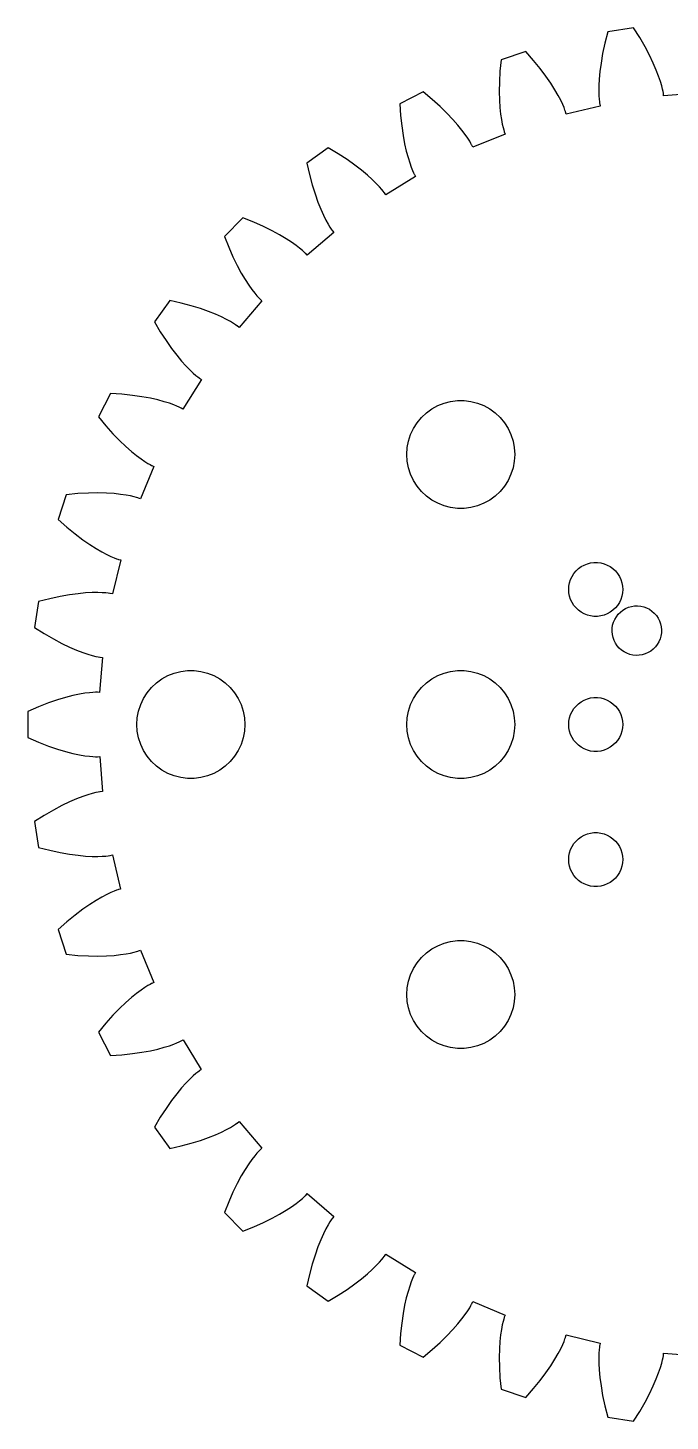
# Model space of a CAD drawing. Header units: metres. Extents: x -39.1 to 39.1, y -39.1 to 39.1.
# Drawn here: x -39.1 to -3.4, y -38.7 to 38.7 of the extents above; entities that cross this region are included whole.
import ezdxf

# ---------------------------------------------------------------- set-up
doc = ezdxf.new("R2010")
doc.units = ezdxf.units.M

msp = doc.modelspace()

# ---------------------------------------------------------------- linework, layer by layer
for p, q in [((-5.39183, 38.6926), (-6.82874, 38.465)), ((-5.0466, 38.1483), (-5.39183, 38.6926)), ((-6.82874, 38.465), (-6.98885, 37.8407)), ((-4.75145, 37.6391), (-5.0466, 38.1483)), ((-11.3783, 37.3728), (-12.7619, 36.9232)), ((-10.9522, 36.8892), (-11.3783, 37.3728)), ((-7.11221, 37.2652), (-7.20299, 36.7405)), ((-6.98885, 37.8407), (-7.11221, 37.2652)), ((-4.50298, 37.1682), (-4.75145, 37.6391)), ((-4.29761, 36.7382), (-4.50298, 37.1682)), ((-12.7619, 36.9232), (-12.8224, 36.2815)), ((-10.581, 36.4324), (-10.9522, 36.8892)), ((-10.2619, 36.0061), (-10.581, 36.4324)), ((-7.20299, 36.7405), (-7.26546, 36.2682)), ((-4.13165, 36.352), (-4.29761, 36.7382)), ((-12.8542, 35.6938), (-12.8618, 35.1614)), ((-12.8224, 36.2815), (-12.8542, 35.6938)), ((-9.99182, 35.6136), (-10.2619, 36.0061)), ((-9.7675, 35.2581), (-9.99182, 35.6136)), ((-7.30394, 35.8496), (-7.32281, 35.4857)), ((-7.26546, 36.2682), (-7.30394, 35.8496)), ((-4.00127, 36.0118), (-4.13165, 36.352)), ((-3.90248, 35.7198), (-4.00127, 36.0118)), ((-3.83121, 35.4778), (-3.90248, 35.7198)), ((-17.0846, 35.1327), (-18.3809, 34.4722)), ((-16.5881, 34.7217), (-17.0846, 35.1327)), ((-12.8618, 35.1614), (-12.8496, 34.6851)), ((-9.58549, 34.9425), (-9.7675, 35.2581)), ((-9.44223, 34.6695), (-9.58549, 34.9425)), ((-7.32281, 35.4857), (-7.32652, 35.1774)), ((-7.32652, 35.1774), (-7.31955, 34.9253)), ((-7.31955, 34.9253), (-7.30634, 34.7296)), ((-3.78329, 35.2876), (-3.83121, 35.4778)), ((-3.75444, 35.1505), (-3.78329, 35.2876)), ((-3.74036, 35.0676), (-3.75444, 35.1505)), ((-3.73665, 35.0398), (-3.74036, 35.0676)), ((-3.72354, 34.9168), (-3.73665, 35.0398)), ((-1.78416, 35.063), (-3.72354, 34.9168)), ((-18.3809, 34.4722), (-18.3402, 33.8289)), ((-16.15, 34.3286), (-16.5881, 34.7217)), ((-15.7682, 33.9575), (-16.15, 34.3286)), ((-12.8496, 34.6851), (-12.8221, 34.2656)), ((-12.8221, 34.2656), (-12.7838, 33.9033)), ((-9.33398, 34.4417), (-9.44223, 34.6695)), ((-9.2569, 34.2613), (-9.33398, 34.4417)), ((-9.20697, 34.1304), (-9.2569, 34.2613)), ((-9.18008, 34.0507), (-9.20697, 34.1304)), ((-9.17209, 34.0238), (-9.18008, 34.0507)), ((-7.24725, 34.3522), (-9.13991, 33.9045)), ((-7.30634, 34.7296), (-7.29138, 34.5903)), ((-7.29138, 34.5903), (-7.27916, 34.5071)), ((-7.27916, 34.5071), (-7.27411, 34.4795)), ((-7.27411, 34.4795), (-7.24725, 34.3522)), ((-18.3402, 33.8289), (-18.2797, 33.2435)), ((-15.44, 33.6121), (-15.7682, 33.9575)), ((-15.1628, 33.2961), (-15.44, 33.6121)), ((-14.9337, 33.0128), (-15.1628, 33.2961)), ((-12.7838, 33.9033), (-12.7393, 33.5982)), ((-12.7393, 33.5982), (-12.693, 33.3503)), ((-12.693, 33.3503), (-12.6493, 33.159)), ((-9.13991, 33.9045), (-9.17209, 34.0238)), ((-18.2797, 33.2435), (-18.2039, 32.7164)), ((-18.2039, 32.7164), (-18.1174, 32.2479)), ((-14.7495, 32.7656), (-14.9337, 33.0128)), ((-14.6069, 32.5575), (-14.7495, 32.7656)), ((-14.5026, 32.3914), (-14.6069, 32.5575)), ((-12.5319, 32.7955), (-14.3312, 32.0573)), ((-12.6493, 33.159), (-12.6127, 33.0238)), ((-12.6127, 33.0238), (-12.5876, 32.9435)), ((-12.5876, 32.9435), (-12.5783, 32.9171)), ((-12.5783, 32.9171), (-12.5319, 32.7955)), ((-22.3703, 32.0275), (-23.5472, 31.1724)), ((-21.8155, 31.6993), (-22.3703, 32.0275)), ((-18.1174, 32.2479), (-18.0246, 31.8379)), ((-18.0246, 31.8379), (-17.9301, 31.4861)), ((-14.4328, 32.2699), (-14.5026, 32.3914)), ((-14.3938, 32.1954), (-14.4328, 32.2699)), ((-14.3817, 32.1701), (-14.3938, 32.1954)), ((-14.3312, 32.0573), (-14.3817, 32.1701)), ((-23.5472, 31.1724), (-23.4064, 30.5434)), ((-21.3214, 31.3796), (-21.8155, 31.6993)), ((-20.8862, 31.0728), (-21.3214, 31.3796)), ((-20.508, 30.7829), (-20.8862, 31.0728)), ((-17.9301, 31.4861), (-17.8384, 31.1917)), ((-17.8384, 31.1917), (-17.7538, 30.9541)), ((-17.7538, 30.9541), (-17.6808, 30.772)), ((-23.4064, 30.5434), (-23.2551, 29.9747)), ((-20.1848, 30.5141), (-20.508, 30.7829)), ((-19.9142, 30.2702), (-20.1848, 30.5141)), ((-19.6936, 30.0549), (-19.9142, 30.2702)), ((-17.5079, 30.4313), (-19.1696, 29.4207)), ((-17.6808, 30.772), (-17.6235, 30.6441)), ((-17.6235, 30.6441), (-17.5862, 30.5688)), ((-17.5862, 30.5688), (-17.5728, 30.5441)), ((-17.5728, 30.5441), (-17.5079, 30.4313)), ((-23.2551, 29.9747), (-23.0978, 29.4659)), ((-23.0978, 29.4659), (-22.939, 29.0167)), ((-19.5202, 29.8716), (-19.6936, 30.0549)), ((-19.3912, 29.7239), (-19.5202, 29.8716)), ((-19.3032, 29.6148), (-19.3912, 29.7239)), ((-19.253, 29.5473), (-19.3032, 29.6148)), ((-19.2371, 29.5243), (-19.253, 29.5473)), ((-19.1696, 29.4207), (-19.2371, 29.5243)), ((-22.939, 29.0167), (-22.7832, 28.6263)), ((-27.105, 28.1337), (-28.1337, 27.105)), ((-26.5058, 27.8963), (-27.105, 28.1337)), ((-25.9677, 27.6578), (-26.5058, 27.8963)), ((-22.7832, 28.6263), (-22.6349, 28.2935)), ((-22.6349, 28.2935), (-22.4982, 28.0172)), ((-22.4982, 28.0172), (-22.3775, 27.7957)), ((-28.1337, 27.105), (-27.8963, 26.5058)), ((-25.4899, 27.4229), (-25.9677, 27.6578)), ((-25.071, 27.1958), (-25.4899, 27.4229)), ((-24.7098, 26.9809), (-25.071, 27.1958)), ((-22.0529, 27.3178), (-23.536, 26.0597)), ((-22.3775, 27.7957), (-22.2769, 27.6273)), ((-22.2769, 27.6273), (-22.2003, 27.5099)), ((-22.2003, 27.5099), (-22.1517, 27.4413)), ((-22.1517, 27.4413), (-22.1346, 27.4191)), ((-22.1346, 27.4191), (-22.0529, 27.3178)), ((-27.8963, 26.5058), (-27.6578, 25.9677)), ((-24.4043, 26.7823), (-24.7098, 26.9809)), ((-24.1527, 26.6041), (-24.4043, 26.7823)), ((-23.9529, 26.4502), (-24.1527, 26.6041)), ((-23.8023, 26.3245), (-23.9529, 26.4502)), ((-23.6983, 26.2305), (-23.8023, 26.3245)), ((-27.6578, 25.9677), (-27.4229, 25.4899)), ((-23.6382, 26.1717), (-23.6983, 26.2305)), ((-23.6189, 26.1514), (-23.6382, 26.1717)), ((-23.536, 26.0597), (-23.6189, 26.1514)), ((-27.4229, 25.4899), (-27.1958, 25.071)), ((-27.1958, 25.071), (-26.9809, 24.7098)), ((-26.9809, 24.7098), (-26.7823, 24.4043)), ((-26.7823, 24.4043), (-26.6041, 24.1527)), ((-26.6041, 24.1527), (-26.4502, 23.9529)), ((-31.1724, 23.5472), (-32.0275, 22.3703)), ((-30.5434, 23.4064), (-31.1724, 23.5472)), ((-29.9747, 23.2551), (-30.5434, 23.4064)), ((-29.4659, 23.0978), (-29.9747, 23.2551)), ((-26.0549, 23.5317), (-27.3229, 22.057)), ((-26.4502, 23.9529), (-26.3245, 23.8023)), ((-26.3245, 23.8023), (-26.2305, 23.6983)), ((-26.2305, 23.6983), (-26.1717, 23.6382)), ((-26.1717, 23.6382), (-26.1514, 23.6189)), ((-26.1514, 23.6189), (-26.0549, 23.5317)), ((-29.0167, 22.939), (-29.4659, 23.0978)), ((-28.6263, 22.7832), (-29.0167, 22.939)), ((-28.2935, 22.6349), (-28.6263, 22.7832)), ((-28.0172, 22.4982), (-28.2935, 22.6349)), ((-27.7957, 22.3775), (-28.0172, 22.4982)), ((-32.0275, 22.3703), (-31.6993, 21.8155)), ((-31.6993, 21.8155), (-31.3796, 21.3214)), ((-27.6273, 22.2769), (-27.7957, 22.3775)), ((-27.5099, 22.2003), (-27.6273, 22.2769)), ((-27.4413, 22.1517), (-27.5099, 22.2003)), ((-27.4191, 22.1346), (-27.4413, 22.1517)), ((-27.3229, 22.057), (-27.4191, 22.1346)), ((-31.3796, 21.3214), (-31.0728, 20.8862)), ((-31.0728, 20.8862), (-30.7829, 20.508)), ((-30.7829, 20.508), (-30.5141, 20.1848)), ((-30.5141, 20.1848), (-30.2702, 19.9142)), ((-30.2702, 19.9142), (-30.0549, 19.6936)), ((-30.0549, 19.6936), (-29.8716, 19.5202)), ((-29.8716, 19.5202), (-29.7239, 19.3912)), ((-29.7239, 19.3912), (-29.6148, 19.3032)), ((-29.4152, 19.1661), (-30.437, 17.5112)), ((-29.6148, 19.3032), (-29.5473, 19.253)), ((-29.5473, 19.253), (-29.5243, 19.2371)), ((-29.5243, 19.2371), (-29.4152, 19.1661)), ((-34.4722, 18.3809), (-35.1327, 17.0846)), ((-33.8289, 18.3402), (-34.4722, 18.3809)), ((-33.2435, 18.2797), (-33.8289, 18.3402)), ((-32.7164, 18.2039), (-33.2435, 18.2797)), ((-32.2479, 18.1174), (-32.7164, 18.2039)), ((-31.8379, 18.0246), (-32.2479, 18.1174)), ((-31.4861, 17.9301), (-31.8379, 18.0246)), ((-31.1917, 17.8384), (-31.4861, 17.9301)), ((-30.9541, 17.7538), (-31.1917, 17.8384)), ((-16.2773, 17.7145), (-15.927, 17.8532)), ((-15.927, 17.8532), (-15.5621, 17.9469)), ((-15.5621, 17.9469), (-15.1884, 17.9941)), ((-15.1884, 17.9941), (-14.8116, 17.9941)), ((-14.8116, 17.9941), (-14.4379, 17.9469)), ((-14.4379, 17.9469), (-14.0729, 17.8532)), ((-14.0729, 17.8532), (-13.7227, 17.7145)), ((-35.1327, 17.0846), (-34.7217, 16.5881)), ((-30.772, 17.6808), (-30.9541, 17.7538)), ((-30.6441, 17.6235), (-30.772, 17.6808)), ((-30.5688, 17.5862), (-30.6441, 17.6235)), ((-30.5441, 17.5728), (-30.5688, 17.5862)), ((-30.437, 17.5112), (-30.5441, 17.5728)), ((-17.427, 16.7634), (-17.1869, 17.0536)), ((-17.1869, 17.0536), (-16.9123, 17.3115)), ((-16.9123, 17.3115), (-16.6075, 17.533)), ((-16.6075, 17.533), (-16.2773, 17.7145)), ((-13.7227, 17.7145), (-13.3925, 17.533)), ((-13.3925, 17.533), (-13.0877, 17.3115)), ((-13.0877, 17.3115), (-12.8131, 17.0536)), ((-12.8131, 17.0536), (-12.5729, 16.7634)), ((-34.7217, 16.5881), (-34.3286, 16.15)), ((-17.7893, 16.1044), (-17.6289, 16.4453)), ((-17.6289, 16.4453), (-17.427, 16.7634)), ((-12.5729, 16.7634), (-12.3711, 16.4453)), ((-12.3711, 16.4453), (-12.2107, 16.1044)), ((-34.3286, 16.15), (-33.9575, 15.7682)), ((-33.9575, 15.7682), (-33.6121, 15.44)), ((-17.9763, 15.376), (-17.9057, 15.7461)), ((-17.9057, 15.7461), (-17.7893, 16.1044)), ((-12.2107, 16.1044), (-12.0942, 15.7461)), ((-12.0942, 15.7461), (-12.0237, 15.376)), ((-33.6121, 15.44), (-33.2961, 15.1628)), ((-33.2961, 15.1628), (-33.0128, 14.9337)), ((-33.0128, 14.9337), (-32.7656, 14.7495)), ((-32.7656, 14.7495), (-32.5575, 14.6069)), ((-18, 15), (-17.9763, 15.376)), ((-17.9763, 14.624), (-18, 15)), ((-12.0237, 15.376), (-12, 15)), ((-12, 15), (-12.0237, 14.624)), ((-32.0513, 14.3286), (-32.8016, 12.5342)), ((-32.5575, 14.6069), (-32.3914, 14.5026)), ((-32.3914, 14.5026), (-32.2699, 14.4328)), ((-32.2699, 14.4328), (-32.1954, 14.3938)), ((-32.1954, 14.3938), (-32.1701, 14.3817)), ((-32.1701, 14.3817), (-32.0513, 14.3286)), ((-17.9057, 14.2539), (-17.9763, 14.624)), ((-17.7893, 13.8956), (-17.9057, 14.2539)), ((-12.0942, 14.2539), (-12.2107, 13.8956)), ((-12.0237, 14.624), (-12.0942, 14.2539)), ((-17.6289, 13.5547), (-17.7893, 13.8956)), ((-17.427, 13.2366), (-17.6289, 13.5547)), ((-17.1869, 12.9464), (-17.427, 13.2366)), ((-12.5729, 13.2366), (-12.8131, 12.9464)), ((-12.3711, 13.5547), (-12.5729, 13.2366)), ((-12.2107, 13.8956), (-12.3711, 13.5547)), ((-36.9232, 12.7619), (-37.3728, 11.3783)), ((-36.2815, 12.8224), (-36.9232, 12.7619)), ((-35.6938, 12.8542), (-36.2815, 12.8224)), ((-35.1614, 12.8618), (-35.6938, 12.8542)), ((-34.6851, 12.8496), (-35.1614, 12.8618)), ((-34.2656, 12.8221), (-34.6851, 12.8496)), ((-33.9033, 12.7838), (-34.2656, 12.8221)), ((-33.5982, 12.7393), (-33.9033, 12.7838)), ((-33.3503, 12.693), (-33.5982, 12.7393)), ((-33.159, 12.6493), (-33.3503, 12.693)), ((-33.0238, 12.6127), (-33.159, 12.6493)), ((-32.9435, 12.5876), (-33.0238, 12.6127)), ((-32.9171, 12.5783), (-32.9435, 12.5876)), ((-32.8016, 12.5342), (-32.9171, 12.5783)), ((-16.9123, 12.6884), (-17.1869, 12.9464)), ((-16.6075, 12.467), (-16.9123, 12.6884)), ((-16.2773, 12.2855), (-16.6075, 12.467)), ((-13.3925, 12.467), (-13.7227, 12.2855)), ((-13.0877, 12.6884), (-13.3925, 12.467)), ((-12.8131, 12.9464), (-13.0877, 12.6884)), ((-15.927, 12.1468), (-16.2773, 12.2855)), ((-15.5621, 12.0531), (-15.927, 12.1468)), ((-15.1884, 12.0059), (-15.5621, 12.0531)), ((-14.8116, 12.0059), (-15.1884, 12.0059)), ((-14.4379, 12.0531), (-14.8116, 12.0059)), ((-14.0729, 12.1468), (-14.4379, 12.0531)), ((-13.7227, 12.2855), (-14.0729, 12.1468)), ((-37.3728, 11.3783), (-36.8892, 10.9522)), ((-36.8892, 10.9522), (-36.4324, 10.581)), ((-36.4324, 10.581), (-36.0061, 10.2619)), ((-36.0061, 10.2619), (-35.6136, 9.99182)), ((-35.6136, 9.99182), (-35.2581, 9.7675)), ((-35.2581, 9.7675), (-34.9425, 9.58549)), ((-34.9425, 9.58549), (-34.6695, 9.44223)), ((-34.6695, 9.44223), (-34.4417, 9.33398)), ((-34.4417, 9.33398), (-34.2613, 9.2569)), ((-33.8982, 9.13821), (-34.3585, 7.24858)), ((-34.2613, 9.2569), (-34.1304, 9.20697)), ((-34.1304, 9.20697), (-34.0507, 9.18008)), ((-34.0507, 9.18008), (-34.0238, 9.17209)), ((-34.0238, 9.17209), (-33.8982, 9.13821)), ((-8.71352, 8.38167), (-8.59344, 8.52681)), ((-8.59344, 8.52681), (-8.45613, 8.65576)), ((-8.45613, 8.65576), (-8.30373, 8.76648)), ((-8.30373, 8.76648), (-8.13866, 8.85724)), ((-8.13866, 8.85724), (-7.96352, 8.92657)), ((-7.96352, 8.92657), (-7.78107, 8.97342)), ((-7.78107, 8.97342), (-7.59418, 8.99704)), ((-7.59418, 8.99704), (-7.40581, 8.99704)), ((-7.40581, 8.99704), (-7.21892, 8.97342)), ((-7.21892, 8.97342), (-7.03647, 8.92657)), ((-7.03647, 8.92657), (-6.86133, 8.85724)), ((-6.86133, 8.85724), (-6.69626, 8.76648)), ((-6.69626, 8.76648), (-6.54385, 8.65576)), ((-6.54385, 8.65576), (-6.40654, 8.52681)), ((-6.40654, 8.52681), (-6.28647, 8.38167)), ((-8.98816, 7.68799), (-8.95287, 7.87303)), ((-8.95287, 7.87303), (-8.89465, 8.05219)), ((-8.89465, 8.05219), (-8.81445, 8.22263)), ((-8.81445, 8.22263), (-8.71352, 8.38167)), ((-6.28647, 8.38167), (-6.18553, 8.22263)), ((-6.18553, 8.22263), (-6.10533, 8.05219)), ((-6.10533, 8.05219), (-6.04712, 7.87303)), ((-6.04712, 7.87303), (-6.01183, 7.68799)), ((-37.8407, 6.98885), (-38.465, 6.82874)), ((-37.2652, 7.11221), (-37.8407, 6.98885)), ((-36.7405, 7.20299), (-37.2652, 7.11221)), ((-36.2682, 7.26546), (-36.7405, 7.20299)), ((-35.8496, 7.30394), (-36.2682, 7.26546)), ((-35.4857, 7.32281), (-35.8496, 7.30394)), ((-35.1774, 7.32652), (-35.4857, 7.32281)), ((-34.9253, 7.31955), (-35.1774, 7.32652)), ((-34.7296, 7.30634), (-34.9253, 7.31955)), ((-34.5903, 7.29138), (-34.7296, 7.30634)), ((-34.5071, 7.27916), (-34.5903, 7.29138)), ((-34.4795, 7.27411), (-34.5071, 7.27916)), ((-34.3585, 7.24858), (-34.4795, 7.27411)), ((-9, 7.5), (-8.98816, 7.68799)), ((-8.98816, 7.312), (-9, 7.5)), ((-8.95287, 7.12695), (-8.98816, 7.312)), ((-8.89465, 6.9478), (-8.95287, 7.12695)), ((-6.04712, 7.12695), (-6.10533, 6.9478)), ((-6.01183, 7.312), (-6.04712, 7.12695)), ((-6.01183, 7.68799), (-6, 7.5)), ((-6, 7.5), (-6.01183, 7.312)), ((-38.465, 6.82874), (-38.6926, 5.39183)), ((-8.81445, 6.77736), (-8.89465, 6.9478)), ((-8.71352, 6.61832), (-8.81445, 6.77736)), ((-8.59344, 6.47318), (-8.71352, 6.61832)), ((-8.45613, 6.34422), (-8.59344, 6.47318)), ((-8.30373, 6.23351), (-8.45613, 6.34422)), ((-8.13866, 6.14275), (-8.30373, 6.23351)), ((-6.69626, 6.23351), (-6.86133, 6.14275)), ((-6.54385, 6.34422), (-6.69626, 6.23351)), ((-6.40654, 6.47318), (-6.54385, 6.34422)), ((-6.28647, 6.61832), (-6.40654, 6.47318)), ((-6.18553, 6.77736), (-6.28647, 6.61832)), ((-6.24631, 6.12421), (-6.12421, 6.24631)), ((-6.10533, 6.9478), (-6.18553, 6.77736)), ((-6.12421, 6.24631), (-5.98776, 6.35214)), ((-5.98776, 6.35214), (-5.83914, 6.44003)), ((-5.83914, 6.44003), (-5.68066, 6.50862)), ((-5.68066, 6.50862), (-5.51485, 6.55679)), ((-5.51485, 6.55679), (-5.3443, 6.5838)), ((-5.3443, 6.5838), (-5.17172, 6.58923)), ((-5.17172, 6.58923), (-4.9998, 6.57298)), ((-4.9998, 6.57298), (-4.8313, 6.53531)), ((-4.8313, 6.53531), (-4.66882, 6.47682)), ((-4.66882, 6.47682), (-4.51497, 6.39842)), ((-4.51497, 6.39842), (-4.37216, 6.30136)), ((-4.37216, 6.30136), (-4.24263, 6.18718)), ((-7.96352, 6.07341), (-8.13866, 6.14275)), ((-7.78107, 6.02657), (-7.96352, 6.07341)), ((-7.59418, 6.00294), (-7.78107, 6.02657)), ((-7.40581, 6.00294), (-7.59418, 6.00294)), ((-7.21892, 6.02657), (-7.40581, 6.00294)), ((-7.03647, 6.07341), (-7.21892, 6.02657)), ((-6.86133, 6.14275), (-7.03647, 6.07341)), ((-6.5838, 5.3443), (-6.55679, 5.51485)), ((-6.55679, 5.51485), (-6.50862, 5.68066)), ((-6.50862, 5.68066), (-6.44003, 5.83914)), ((-6.44003, 5.83914), (-6.35214, 5.98776)), ((-6.35214, 5.98776), (-6.24631, 6.12421)), ((-4.24263, 6.18718), (-4.12845, 6.05765)), ((-4.12845, 6.05765), (-4.03139, 5.91484)), ((-4.03139, 5.91484), (-3.95299, 5.76099)), ((-3.95299, 5.76099), (-3.8945, 5.59851)), ((-3.8945, 5.59851), (-3.85683, 5.43001)), ((-3.85683, 5.43001), (-3.84059, 5.2581)), ((-38.6926, 5.39183), (-38.1483, 5.0466)), ((-38.1483, 5.0466), (-37.6391, 4.75145)), ((-37.6391, 4.75145), (-37.1682, 4.50298)), ((-6.58923, 5.17172), (-6.5838, 5.3443)), ((-6.57298, 4.9998), (-6.58923, 5.17172)), ((-6.53531, 4.8313), (-6.57298, 4.9998)), ((-6.47682, 4.66882), (-6.53531, 4.8313)), ((-6.39842, 4.51497), (-6.47682, 4.66882)), ((-3.92119, 4.74915), (-3.98978, 4.59067)), ((-3.87302, 4.91496), (-3.92119, 4.74915)), ((-3.84601, 5.08551), (-3.87302, 4.91496)), ((-3.84059, 5.2581), (-3.84601, 5.08551)), ((-37.1682, 4.50298), (-36.7382, 4.29761)), ((-36.7382, 4.29761), (-36.352, 4.13165)), ((-36.352, 4.13165), (-36.0118, 4.00127)), ((-36.0118, 4.00127), (-35.7198, 3.90248)), ((-35.7198, 3.90248), (-35.4778, 3.83121)), ((-6.30136, 4.37216), (-6.39842, 4.51497)), ((-6.18718, 4.24263), (-6.30136, 4.37216)), ((-6.05765, 4.12845), (-6.18718, 4.24263)), ((-5.91484, 4.03139), (-6.05765, 4.12845)), ((-5.76099, 3.95299), (-5.91484, 4.03139)), ((-5.59851, 3.8945), (-5.76099, 3.95299)), ((-5.43001, 3.85683), (-5.59851, 3.8945)), ((-4.91496, 3.87302), (-5.08551, 3.84601)), ((-4.74915, 3.92119), (-4.91496, 3.87302)), ((-4.59067, 3.98978), (-4.74915, 3.92119)), ((-4.44205, 4.07767), (-4.59067, 3.98978)), ((-4.3056, 4.1835), (-4.44205, 4.07767)), ((-4.1835, 4.3056), (-4.3056, 4.1835)), ((-4.07767, 4.44205), (-4.1835, 4.3056)), ((-3.98978, 4.59067), (-4.07767, 4.44205)), ((-35.4778, 3.83121), (-35.2876, 3.78329)), ((-35.2876, 3.78329), (-35.1505, 3.75444)), ((-35.1505, 3.75444), (-35.0676, 3.74036)), ((-34.9104, 3.72285), (-35.0694, 1.78448)), ((-35.0676, 3.74036), (-35.0398, 3.73665)), ((-35.0398, 3.73665), (-34.9104, 3.72285)), ((-5.2581, 3.84059), (-5.43001, 3.85683)), ((-5.08551, 3.84601), (-5.2581, 3.84059)), ((-31.9123, 2.31154), (-31.6075, 2.53297)), ((-31.6075, 2.53297), (-31.2773, 2.71448)), ((-31.2773, 2.71448), (-30.927, 2.85316)), ((-30.927, 2.85316), (-30.5621, 2.94685)), ((-30.5621, 2.94685), (-30.1884, 2.99408)), ((-30.1884, 2.99408), (-29.8116, 2.99408)), ((-29.8116, 2.99408), (-29.4379, 2.94685)), ((-29.4379, 2.94685), (-29.0729, 2.85316)), ((-29.0729, 2.85316), (-28.7227, 2.71448)), ((-28.7227, 2.71448), (-28.3925, 2.53297)), ((-28.3925, 2.53297), (-28.0877, 2.31154)), ((-16.9123, 2.31154), (-16.6075, 2.53297)), ((-16.6075, 2.53297), (-16.2773, 2.71448)), ((-16.2773, 2.71448), (-15.927, 2.85316)), ((-15.927, 2.85316), (-15.5621, 2.94685)), ((-15.5621, 2.94685), (-15.1884, 2.99408)), ((-15.1884, 2.99408), (-14.8116, 2.99408)), ((-14.8116, 2.99408), (-14.4379, 2.94685)), ((-14.4379, 2.94685), (-14.0729, 2.85316)), ((-14.0729, 2.85316), (-13.7227, 2.71448)), ((-13.7227, 2.71448), (-13.3925, 2.53297)), ((-13.3925, 2.53297), (-13.0877, 2.31154)), ((-36.5508, 1.60591), (-36.9582, 1.50243)), ((-36.1944, 1.68147), (-36.5508, 1.60591)), ((-35.8905, 1.73337), (-36.1944, 1.68147)), ((-35.6404, 1.76591), (-35.8905, 1.73337)), ((-35.445, 1.78348), (-35.6404, 1.76591)), ((-35.305, 1.79051), (-35.445, 1.78348)), ((-35.2209, 1.79146), (-35.305, 1.79051)), ((-35.1929, 1.79077), (-35.2209, 1.79146)), ((-35.0694, 1.78448), (-35.1929, 1.79077)), ((-32.6289, 1.44525), (-32.427, 1.76335)), ((-32.427, 1.76335), (-32.1869, 2.05363)), ((-32.1869, 2.05363), (-31.9123, 2.31154)), ((-28.0877, 2.31154), (-27.8131, 2.05363)), ((-27.8131, 2.05363), (-27.5729, 1.76335)), ((-27.5729, 1.76335), (-27.3711, 1.44525)), ((-17.6289, 1.44525), (-17.427, 1.76335)), ((-17.427, 1.76335), (-17.1869, 2.05363)), ((-17.1869, 2.05363), (-16.9123, 2.31154)), ((-13.0877, 2.31154), (-12.8131, 2.05363)), ((-12.8131, 2.05363), (-12.5729, 1.76335)), ((-12.5729, 1.76335), (-12.3711, 1.44525)), ((-38.4681, 0.983231), (-39.0597, 0.727402)), ((-37.919, 1.1951), (-38.4681, 0.983231)), ((-37.415, 1.36684), (-37.919, 1.1951)), ((-36.9582, 1.50243), (-37.415, 1.36684)), ((-32.9057, 0.746063), (-32.7893, 1.10437)), ((-32.7893, 1.10437), (-32.6289, 1.44525)), ((-27.3711, 1.44525), (-27.2107, 1.10437)), ((-27.2107, 1.10437), (-27.0942, 0.746063)), ((-17.9057, 0.746063), (-17.7893, 1.10437)), ((-17.7893, 1.10437), (-17.6289, 1.44525)), ((-12.3711, 1.44525), (-12.2107, 1.10437)), ((-12.2107, 1.10437), (-12.0942, 0.746063)), ((-8.81445, 0.722626), (-8.71352, 0.881668)), ((-8.71352, 0.881668), (-8.59344, 1.02681)), ((-8.59344, 1.02681), (-8.45613, 1.15576)), ((-8.45613, 1.15576), (-8.30373, 1.26648)), ((-8.30373, 1.26648), (-8.13866, 1.35724)), ((-8.13866, 1.35724), (-7.96352, 1.42657)), ((-7.96352, 1.42657), (-7.78107, 1.47342)), ((-7.78107, 1.47342), (-7.59418, 1.49704)), ((-7.59418, 1.49704), (-7.40581, 1.49704)), ((-7.40581, 1.49704), (-7.21892, 1.47342)), ((-7.21892, 1.47342), (-7.03647, 1.42657)), ((-7.03647, 1.42657), (-6.86133, 1.35724)), ((-6.86133, 1.35724), (-6.69626, 1.26648)), ((-6.69626, 1.26648), (-6.54385, 1.15576)), ((-6.54385, 1.15576), (-6.40654, 1.02681)), ((-6.40654, 1.02681), (-6.28647, 0.881668)), ((-6.28647, 0.881668), (-6.18553, 0.722626)), ((-39.0597, 0.727402), (-39.0597, -0.727402)), ((-33, 0), (-32.9763, 0.375992)), ((-32.9763, -0.375992), (-33, 0)), ((-32.9763, 0.375992), (-32.9057, 0.746063)), ((-27.0942, 0.746063), (-27.0237, 0.375992)), ((-27.0237, 0.375992), (-27, 0)), ((-27, 0), (-27.0237, -0.375992)), ((-18, 0), (-17.9763, 0.375992)), ((-17.9763, -0.375992), (-18, 0)), ((-17.9763, 0.375992), (-17.9057, 0.746063)), ((-12.0942, 0.746063), (-12.0237, 0.375992)), ((-12.0237, 0.375992), (-12, 0)), ((-12, 0), (-12.0237, -0.375992)), ((-9, 0), (-8.98816, 0.187988)), ((-8.98816, -0.187988), (-9, 0)), ((-8.98816, 0.187988), (-8.95287, 0.373032)), ((-8.95287, 0.373032), (-8.89465, 0.552185)), ((-8.89465, 0.552185), (-8.81445, 0.722626)), ((-6.18553, 0.722626), (-6.10533, 0.552185)), ((-6.10533, 0.552185), (-6.04712, 0.373032)), ((-6.04712, 0.373032), (-6.01183, 0.187988)), ((-6.01183, 0.187988), (-6, 0)), ((-6, 0), (-6.01183, -0.187988)), ((-39.0597, -0.727402), (-38.4681, -0.983231)), ((-32.9057, -0.746063), (-32.9763, -0.375992)), ((-32.7893, -1.10437), (-32.9057, -0.746063)), ((-27.0942, -0.746063), (-27.2107, -1.10437)), ((-27.0237, -0.375992), (-27.0942, -0.746063)), ((-17.9057, -0.746063), (-17.9763, -0.375992)), ((-17.7893, -1.10437), (-17.9057, -0.746063)), ((-12.0942, -0.746063), (-12.2107, -1.10437)), ((-12.0237, -0.375992), (-12.0942, -0.746063)), ((-8.95287, -0.373032), (-8.98816, -0.187988)), ((-8.89465, -0.552185), (-8.95287, -0.373032)), ((-8.81445, -0.722626), (-8.89465, -0.552185)), ((-8.71352, -0.881668), (-8.81445, -0.722626)), ((-6.18553, -0.722626), (-6.28647, -0.881668)), ((-6.10533, -0.552185), (-6.18553, -0.722626)), ((-6.04712, -0.373032), (-6.10533, -0.552185)), ((-6.01183, -0.187988), (-6.04712, -0.373032)), ((-38.4681, -0.983231), (-37.919, -1.1951)), ((-37.919, -1.1951), (-37.415, -1.36684)), ((-37.415, -1.36684), (-36.9582, -1.50243)), ((-36.9582, -1.50243), (-36.5508, -1.60591)), ((-32.6289, -1.44525), (-32.7893, -1.10437)), ((-32.427, -1.76335), (-32.6289, -1.44525)), ((-27.3711, -1.44525), (-27.5729, -1.76335)), ((-27.2107, -1.10437), (-27.3711, -1.44525)), ((-17.6289, -1.44525), (-17.7893, -1.10437)), ((-17.427, -1.76335), (-17.6289, -1.44525)), ((-12.3711, -1.44525), (-12.5729, -1.76335)), ((-12.2107, -1.10437), (-12.3711, -1.44525)), ((-8.59344, -1.02681), (-8.71352, -0.881668)), ((-8.45613, -1.15576), (-8.59344, -1.02681)), ((-8.30373, -1.26648), (-8.45613, -1.15576)), ((-8.13866, -1.35724), (-8.30373, -1.26648)), ((-7.96352, -1.42657), (-8.13866, -1.35724)), ((-7.78107, -1.47342), (-7.96352, -1.42657)), ((-7.59418, -1.49704), (-7.78107, -1.47342)), ((-7.40581, -1.49704), (-7.59418, -1.49704)), ((-7.21892, -1.47342), (-7.40581, -1.49704)), ((-7.03647, -1.42657), (-7.21892, -1.47342)), ((-6.86133, -1.35724), (-7.03647, -1.42657)), ((-6.69626, -1.26648), (-6.86133, -1.35724)), ((-6.54385, -1.15576), (-6.69626, -1.26648)), ((-6.40654, -1.02681), (-6.54385, -1.15576)), ((-6.28647, -0.881668), (-6.40654, -1.02681)), ((-36.5508, -1.60591), (-36.1944, -1.68147)), ((-36.1944, -1.68147), (-35.8905, -1.73337)), ((-35.8905, -1.73337), (-35.6404, -1.76591)), ((-35.6404, -1.76591), (-35.445, -1.78348)), ((-35.445, -1.78348), (-35.305, -1.79051)), ((-35.305, -1.79051), (-35.2209, -1.79146)), ((-35.2209, -1.79146), (-35.1929, -1.79077)), ((-35.1929, -1.79077), (-35.063, -1.78416)), ((-35.063, -1.78416), (-34.9168, -3.72354)), ((-32.1869, -2.05363), (-32.427, -1.76335)), ((-31.9123, -2.31154), (-32.1869, -2.05363)), ((-31.6075, -2.53297), (-31.9123, -2.31154)), ((-28.0877, -2.31154), (-28.3925, -2.53297)), ((-27.8131, -2.05363), (-28.0877, -2.31154)), ((-27.5729, -1.76335), (-27.8131, -2.05363)), ((-17.1869, -2.05363), (-17.427, -1.76335)), ((-16.9123, -2.31154), (-17.1869, -2.05363)), ((-16.6075, -2.53297), (-16.9123, -2.31154)), ((-13.0877, -2.31154), (-13.3925, -2.53297)), ((-12.8131, -2.05363), (-13.0877, -2.31154)), ((-12.5729, -1.76335), (-12.8131, -2.05363)), ((-31.2773, -2.71448), (-31.6075, -2.53297)), ((-30.927, -2.85316), (-31.2773, -2.71448)), ((-30.5621, -2.94685), (-30.927, -2.85316)), ((-30.1884, -2.99408), (-30.5621, -2.94685)), ((-29.8116, -2.99408), (-30.1884, -2.99408)), ((-29.4379, -2.94685), (-29.8116, -2.99408)), ((-29.0729, -2.85316), (-29.4379, -2.94685)), ((-28.7227, -2.71448), (-29.0729, -2.85316)), ((-28.3925, -2.53297), (-28.7227, -2.71448)), ((-16.2773, -2.71448), (-16.6075, -2.53297)), ((-15.927, -2.85316), (-16.2773, -2.71448)), ((-15.5621, -2.94685), (-15.927, -2.85316)), ((-15.1884, -2.99408), (-15.5621, -2.94685)), ((-14.8116, -2.99408), (-15.1884, -2.99408)), ((-14.4379, -2.94685), (-14.8116, -2.99408)), ((-14.0729, -2.85316), (-14.4379, -2.94685)), ((-13.7227, -2.71448), (-14.0729, -2.85316)), ((-13.3925, -2.53297), (-13.7227, -2.71448)), ((-35.4778, -3.83121), (-35.7198, -3.90248)), ((-35.2876, -3.78329), (-35.4778, -3.83121)), ((-35.1505, -3.75444), (-35.2876, -3.78329)), ((-35.0676, -3.74036), (-35.1505, -3.75444)), ((-35.0398, -3.73665), (-35.0676, -3.74036)), ((-34.9168, -3.72354), (-35.0398, -3.73665)), ((-37.1682, -4.50298), (-37.6391, -4.75145)), ((-36.7382, -4.29761), (-37.1682, -4.50298)), ((-36.352, -4.13165), (-36.7382, -4.29761)), ((-36.0118, -4.00127), (-36.352, -4.13165)), ((-35.7198, -3.90248), (-36.0118, -4.00127)), ((-38.1483, -5.0466), (-38.6926, -5.39183)), ((-38.6926, -5.39183), (-38.465, -6.82874)), ((-37.6391, -4.75145), (-38.1483, -5.0466)), ((-8.30373, -6.23351), (-8.13866, -6.14275)), ((-8.13866, -6.14275), (-7.96352, -6.07341)), ((-7.96352, -6.07341), (-7.78107, -6.02657)), ((-7.78107, -6.02657), (-7.59418, -6.00294)), ((-7.59418, -6.00294), (-7.40581, -6.00294)), ((-7.40581, -6.00294), (-7.21892, -6.02657)), ((-7.21892, -6.02657), (-7.03647, -6.07341)), ((-7.03647, -6.07341), (-6.86133, -6.14275)), ((-6.86133, -6.14275), (-6.69626, -6.23351)), ((-38.465, -6.82874), (-37.8407, -6.98885)), ((-8.95287, -7.12695), (-8.89465, -6.9478)), ((-8.89465, -6.9478), (-8.81445, -6.77736)), ((-8.81445, -6.77736), (-8.71352, -6.61832)), ((-8.71352, -6.61832), (-8.59344, -6.47318)), ((-8.59344, -6.47318), (-8.45613, -6.34422)), ((-8.45613, -6.34422), (-8.30373, -6.23351)), ((-6.69626, -6.23351), (-6.54385, -6.34422)), ((-6.54385, -6.34422), (-6.40654, -6.47318)), ((-6.40654, -6.47318), (-6.28647, -6.61832)), ((-6.28647, -6.61832), (-6.18553, -6.77736)), ((-6.18553, -6.77736), (-6.10533, -6.9478)), ((-6.10533, -6.9478), (-6.04712, -7.12695)), ((-37.8407, -6.98885), (-37.2652, -7.11221)), ((-37.2652, -7.11221), (-36.7405, -7.20299)), ((-36.7405, -7.20299), (-36.2682, -7.26546)), ((-36.2682, -7.26546), (-35.8496, -7.30394)), ((-35.8496, -7.30394), (-35.4857, -7.32281)), ((-35.4857, -7.32281), (-35.1774, -7.32652)), ((-35.1774, -7.32652), (-34.9253, -7.31955)), ((-34.9253, -7.31955), (-34.7296, -7.30634)), ((-34.7296, -7.30634), (-34.5903, -7.29138)), ((-34.5903, -7.29138), (-34.5071, -7.27916)), ((-34.5071, -7.27916), (-34.4795, -7.27411)), ((-34.4795, -7.27411), (-34.3522, -7.24725)), ((-34.3522, -7.24725), (-33.9045, -9.13991)), ((-9, -7.5), (-8.98816, -7.312)), ((-8.98816, -7.68799), (-9, -7.5)), ((-8.98816, -7.312), (-8.95287, -7.12695)), ((-8.95287, -7.87303), (-8.98816, -7.68799)), ((-6.04712, -7.12695), (-6.01183, -7.312)), ((-6.01183, -7.68799), (-6.04712, -7.87303)), ((-6.01183, -7.312), (-6, -7.5)), ((-6, -7.5), (-6.01183, -7.68799)), ((-8.89465, -8.05219), (-8.95287, -7.87303)), ((-8.81445, -8.22263), (-8.89465, -8.05219)), ((-8.71352, -8.38167), (-8.81445, -8.22263)), ((-8.59344, -8.52681), (-8.71352, -8.38167)), ((-6.28647, -8.38167), (-6.40654, -8.52681)), ((-6.18553, -8.22263), (-6.28647, -8.38167)), ((-6.10533, -8.05219), (-6.18553, -8.22263)), ((-6.04712, -7.87303), (-6.10533, -8.05219)), ((-34.2613, -9.2569), (-34.4417, -9.33398)), ((-34.1304, -9.20697), (-34.2613, -9.2569)), ((-34.0507, -9.18008), (-34.1304, -9.20697)), ((-34.0238, -9.17209), (-34.0507, -9.18008)), ((-33.9045, -9.13991), (-34.0238, -9.17209)), ((-8.45613, -8.65576), (-8.59344, -8.52681)), ((-8.30373, -8.76648), (-8.45613, -8.65576)), ((-8.13866, -8.85724), (-8.30373, -8.76648)), ((-7.96352, -8.92657), (-8.13866, -8.85724)), ((-7.78107, -8.97342), (-7.96352, -8.92657)), ((-7.59418, -8.99704), (-7.78107, -8.97342)), ((-7.40581, -8.99704), (-7.59418, -8.99704)), ((-7.21892, -8.97342), (-7.40581, -8.99704)), ((-7.03647, -8.92657), (-7.21892, -8.97342)), ((-6.86133, -8.85724), (-7.03647, -8.92657)), ((-6.69626, -8.76648), (-6.86133, -8.85724)), ((-6.54385, -8.65576), (-6.69626, -8.76648)), ((-6.40654, -8.52681), (-6.54385, -8.65576)), ((-35.6136, -9.99182), (-36.0061, -10.2619)), ((-35.2581, -9.7675), (-35.6136, -9.99182)), ((-34.9425, -9.58549), (-35.2581, -9.7675)), ((-34.6695, -9.44223), (-34.9425, -9.58549)), ((-34.4417, -9.33398), (-34.6695, -9.44223)), ((-36.4324, -10.581), (-36.8892, -10.9522)), ((-36.0061, -10.2619), (-36.4324, -10.581)), ((-36.8892, -10.9522), (-37.3728, -11.3783)), ((-37.3728, -11.3783), (-36.9232, -12.7619)), ((-16.6075, -12.467), (-16.2773, -12.2855)), ((-16.2773, -12.2855), (-15.927, -12.1468)), ((-15.927, -12.1468), (-15.5621, -12.0531)), ((-15.5621, -12.0531), (-15.1884, -12.0059)), ((-15.1884, -12.0059), (-14.8116, -12.0059)), ((-14.8116, -12.0059), (-14.4379, -12.0531)), ((-14.4379, -12.0531), (-14.0729, -12.1468)), ((-14.0729, -12.1468), (-13.7227, -12.2855)), ((-13.7227, -12.2855), (-13.3925, -12.467)), ((-36.9232, -12.7619), (-36.2815, -12.8224)), ((-36.2815, -12.8224), (-35.6938, -12.8542)), ((-35.6938, -12.8542), (-35.1614, -12.8618)), ((-35.1614, -12.8618), (-34.6851, -12.8496)), ((-34.6851, -12.8496), (-34.2656, -12.8221)), ((-34.2656, -12.8221), (-33.9033, -12.7838)), ((-33.9033, -12.7838), (-33.5982, -12.7393)), ((-33.5982, -12.7393), (-33.3503, -12.693)), ((-33.3503, -12.693), (-33.159, -12.6493)), ((-33.159, -12.6493), (-33.0238, -12.6127)), ((-33.0238, -12.6127), (-32.9435, -12.5876)), ((-32.9435, -12.5876), (-32.9171, -12.5783)), ((-32.9171, -12.5783), (-32.7955, -12.5319)), ((-32.7955, -12.5319), (-32.0573, -14.3312)), ((-17.427, -13.2366), (-17.1869, -12.9464)), ((-17.1869, -12.9464), (-16.9123, -12.6884)), ((-16.9123, -12.6884), (-16.6075, -12.467)), ((-13.3925, -12.467), (-13.0877, -12.6884)), ((-13.0877, -12.6884), (-12.8131, -12.9464)), ((-12.8131, -12.9464), (-12.5729, -13.2366)), ((-17.9057, -14.2539), (-17.7893, -13.8956)), ((-17.7893, -13.8956), (-17.6289, -13.5547)), ((-17.6289, -13.5547), (-17.427, -13.2366)), ((-12.5729, -13.2366), (-12.3711, -13.5547)), ((-12.3711, -13.5547), (-12.2107, -13.8956)), ((-12.2107, -13.8956), (-12.0942, -14.2539)), ((-32.5575, -14.6069), (-32.7656, -14.7495)), ((-32.3914, -14.5026), (-32.5575, -14.6069)), ((-32.2699, -14.4328), (-32.3914, -14.5026)), ((-32.1954, -14.3938), (-32.2699, -14.4328)), ((-32.1701, -14.3817), (-32.1954, -14.3938)), ((-32.0573, -14.3312), (-32.1701, -14.3817)), ((-18, -15), (-17.9763, -14.624)), ((-17.9763, -14.624), (-17.9057, -14.2539)), ((-12.0942, -14.2539), (-12.0237, -14.624)), ((-12.0237, -14.624), (-12, -15)), ((-33.6121, -15.44), (-33.9575, -15.7682)), ((-33.2961, -15.1628), (-33.6121, -15.44)), ((-33.0128, -14.9337), (-33.2961, -15.1628)), ((-32.7656, -14.7495), (-33.0128, -14.9337)), ((-17.9763, -15.376), (-18, -15)), ((-17.9057, -15.7461), (-17.9763, -15.376)), ((-12.0237, -15.376), (-12.0942, -15.7461)), ((-12, -15), (-12.0237, -15.376)), ((-34.3286, -16.15), (-34.7217, -16.5881)), ((-33.9575, -15.7682), (-34.3286, -16.15)), ((-17.7893, -16.1044), (-17.9057, -15.7461)), ((-17.6289, -16.4453), (-17.7893, -16.1044)), ((-12.2107, -16.1044), (-12.3711, -16.4453)), ((-12.0942, -15.7461), (-12.2107, -16.1044)), ((-34.7217, -16.5881), (-35.1327, -17.0846)), ((-17.427, -16.7634), (-17.6289, -16.4453)), ((-17.1869, -17.0536), (-17.427, -16.7634)), ((-12.5729, -16.7634), (-12.8131, -17.0536)), ((-12.3711, -16.4453), (-12.5729, -16.7634)), ((-35.1327, -17.0846), (-34.4722, -18.3809)), ((-31.1917, -17.8384), (-30.9541, -17.7538)), ((-30.9541, -17.7538), (-30.772, -17.6808)), ((-30.772, -17.6808), (-30.6441, -17.6235)), ((-30.6441, -17.6235), (-30.5688, -17.5862)), ((-30.5688, -17.5862), (-30.5441, -17.5728)), ((-30.5441, -17.5728), (-30.4313, -17.5079)), ((-30.4313, -17.5079), (-29.4207, -19.1696)), ((-16.9123, -17.3115), (-17.1869, -17.0536)), ((-16.6075, -17.533), (-16.9123, -17.3115)), ((-16.2773, -17.7145), (-16.6075, -17.533)), ((-15.927, -17.8532), (-16.2773, -17.7145)), ((-13.7227, -17.7145), (-14.0729, -17.8532)), ((-13.3925, -17.533), (-13.7227, -17.7145)), ((-13.0877, -17.3115), (-13.3925, -17.533)), ((-12.8131, -17.0536), (-13.0877, -17.3115)), ((-34.4722, -18.3809), (-33.8289, -18.3402)), ((-33.8289, -18.3402), (-33.2435, -18.2797)), ((-33.2435, -18.2797), (-32.7164, -18.2039)), ((-32.7164, -18.2039), (-32.2479, -18.1174)), ((-32.2479, -18.1174), (-31.8379, -18.0246)), ((-31.8379, -18.0246), (-31.4861, -17.9301)), ((-31.4861, -17.9301), (-31.1917, -17.8384)), ((-15.5621, -17.9469), (-15.927, -17.8532)), ((-15.1884, -17.9941), (-15.5621, -17.9469)), ((-14.8116, -17.9941), (-15.1884, -17.9941)), ((-14.4379, -17.9469), (-14.8116, -17.9941)), ((-14.0729, -17.8532), (-14.4379, -17.9469)), ((-29.6148, -19.3032), (-29.7239, -19.3912)), ((-29.5473, -19.253), (-29.6148, -19.3032)), ((-29.5243, -19.2371), (-29.5473, -19.253)), ((-29.4207, -19.1696), (-29.5243, -19.2371)), ((-30.2702, -19.9142), (-30.5141, -20.1848)), ((-30.0549, -19.6936), (-30.2702, -19.9142)), ((-29.8716, -19.5202), (-30.0549, -19.6936)), ((-29.7239, -19.3912), (-29.8716, -19.5202)), ((-31.0728, -20.8862), (-31.3796, -21.3214)), ((-30.7829, -20.508), (-31.0728, -20.8862)), ((-30.5141, -20.1848), (-30.7829, -20.508)), ((-31.3796, -21.3214), (-31.6993, -21.8155)), ((-31.6993, -21.8155), (-32.0275, -22.3703)), ((-32.0275, -22.3703), (-31.1724, -23.5472)), ((-28.0172, -22.4982), (-27.7957, -22.3775)), ((-27.7957, -22.3775), (-27.6273, -22.2769)), ((-27.6273, -22.2769), (-27.5099, -22.2003)), ((-27.5099, -22.2003), (-27.4413, -22.1517)), ((-27.4413, -22.1517), (-27.4191, -22.1346)), ((-27.4191, -22.1346), (-27.3178, -22.0529)), ((-27.3178, -22.0529), (-26.0597, -23.536)), ((-29.9747, -23.2551), (-29.4659, -23.0978)), ((-29.4659, -23.0978), (-29.0167, -22.939)), ((-29.0167, -22.939), (-28.6263, -22.7832)), ((-28.6263, -22.7832), (-28.2935, -22.6349)), ((-28.2935, -22.6349), (-28.0172, -22.4982)), ((-31.1724, -23.5472), (-30.5434, -23.4064)), ((-30.5434, -23.4064), (-29.9747, -23.2551)), ((-26.4502, -23.9529), (-26.6041, -24.1527)), ((-26.3245, -23.8023), (-26.4502, -23.9529)), ((-26.2305, -23.6983), (-26.3245, -23.8023)), ((-26.1717, -23.6382), (-26.2305, -23.6983)), ((-26.1514, -23.6189), (-26.1717, -23.6382)), ((-26.0597, -23.536), (-26.1514, -23.6189)), ((-26.9809, -24.7098), (-27.1958, -25.071)), ((-26.7823, -24.4043), (-26.9809, -24.7098)), ((-26.6041, -24.1527), (-26.7823, -24.4043)), ((-27.4229, -25.4899), (-27.6578, -25.9677)), ((-27.1958, -25.071), (-27.4229, -25.4899)), ((-27.6578, -25.9677), (-27.8963, -26.5058)), ((-23.8023, -26.3245), (-23.6983, -26.2305)), ((-23.6983, -26.2305), (-23.6382, -26.1717)), ((-23.6382, -26.1717), (-23.6189, -26.1514)), ((-23.6189, -26.1514), (-23.5317, -26.0549)), ((-23.5317, -26.0549), (-22.057, -27.3229)), ((-27.8963, -26.5058), (-28.1337, -27.105)), ((-25.071, -27.1958), (-24.7098, -26.9809)), ((-24.7098, -26.9809), (-24.4043, -26.7823)), ((-24.4043, -26.7823), (-24.1527, -26.6041)), ((-24.1527, -26.6041), (-23.9529, -26.4502)), ((-23.9529, -26.4502), (-23.8023, -26.3245)), ((-28.1337, -27.105), (-27.105, -28.1337)), ((-26.5058, -27.8963), (-25.9677, -27.6578)), ((-25.9677, -27.6578), (-25.4899, -27.4229)), ((-25.4899, -27.4229), (-25.071, -27.1958)), ((-22.3775, -27.7957), (-22.4982, -28.0172)), ((-22.2769, -27.6273), (-22.3775, -27.7957)), ((-22.2003, -27.5099), (-22.2769, -27.6273)), ((-22.1517, -27.4413), (-22.2003, -27.5099)), ((-22.1346, -27.4191), (-22.1517, -27.4413)), ((-22.057, -27.3229), (-22.1346, -27.4191)), ((-27.105, -28.1337), (-26.5058, -27.8963)), ((-22.7832, -28.6263), (-22.939, -29.0167)), ((-22.6349, -28.2935), (-22.7832, -28.6263)), ((-22.4982, -28.0172), (-22.6349, -28.2935)), ((-22.939, -29.0167), (-23.0978, -29.4659)), ((-23.2551, -29.9747), (-23.4064, -30.5434)), ((-23.0978, -29.4659), (-23.2551, -29.9747)), ((-19.9142, -30.2702), (-19.6936, -30.0549)), ((-19.6936, -30.0549), (-19.5202, -29.8716)), ((-19.5202, -29.8716), (-19.3912, -29.7239)), ((-19.3912, -29.7239), (-19.3032, -29.6148)), ((-19.3032, -29.6148), (-19.253, -29.5473)), ((-19.253, -29.5473), (-19.2371, -29.5243)), ((-19.2371, -29.5243), (-19.1661, -29.4152)), ((-19.1661, -29.4152), (-17.5112, -30.437)), ((-23.4064, -30.5434), (-23.5472, -31.1724)), ((-20.8862, -31.0728), (-20.508, -30.7829)), ((-20.508, -30.7829), (-20.1848, -30.5141)), ((-20.1848, -30.5141), (-19.9142, -30.2702)), ((-17.6808, -30.772), (-17.7538, -30.9541)), ((-17.6235, -30.6441), (-17.6808, -30.772)), ((-17.5862, -30.5688), (-17.6235, -30.6441)), ((-17.5728, -30.5441), (-17.5862, -30.5688)), ((-17.5112, -30.437), (-17.5728, -30.5441)), ((-23.5472, -31.1724), (-22.3703, -32.0275)), ((-22.3703, -32.0275), (-21.8155, -31.6993)), ((-21.8155, -31.6993), (-21.3214, -31.3796)), ((-21.3214, -31.3796), (-20.8862, -31.0728)), ((-17.9301, -31.4861), (-18.0246, -31.8379)), ((-17.8384, -31.1917), (-17.9301, -31.4861)), ((-17.7538, -30.9541), (-17.8384, -31.1917)), ((-18.1174, -32.2479), (-18.2039, -32.7164)), ((-18.0246, -31.8379), (-18.1174, -32.2479)), ((-14.6069, -32.5575), (-14.5026, -32.3914)), ((-14.5026, -32.3914), (-14.4328, -32.2699)), ((-14.4328, -32.2699), (-14.3938, -32.1954)), ((-14.3938, -32.1954), (-14.3817, -32.1701)), ((-14.3817, -32.1701), (-14.3286, -32.0513)), ((-14.3286, -32.0513), (-12.5342, -32.8016)), ((-18.2797, -33.2435), (-18.3402, -33.8289)), ((-18.2039, -32.7164), (-18.2797, -33.2435)), ((-15.1628, -33.2961), (-14.9337, -33.0128)), ((-14.9337, -33.0128), (-14.7495, -32.7656)), ((-14.7495, -32.7656), (-14.6069, -32.5575)), ((-12.6493, -33.159), (-12.693, -33.3503)), ((-12.6127, -33.0238), (-12.6493, -33.159)), ((-12.5876, -32.9435), (-12.6127, -33.0238)), ((-12.5783, -32.9171), (-12.5876, -32.9435)), ((-12.5342, -32.8016), (-12.5783, -32.9171)), ((-18.3402, -33.8289), (-18.3809, -34.4722)), ((-16.15, -34.3286), (-15.7682, -33.9575)), ((-15.7682, -33.9575), (-15.44, -33.6121)), ((-15.44, -33.6121), (-15.1628, -33.2961)), ((-12.7838, -33.9033), (-12.8221, -34.2656)), ((-12.7393, -33.5982), (-12.7838, -33.9033)), ((-12.693, -33.3503), (-12.7393, -33.5982)), ((-9.18008, -34.0507), (-9.17209, -34.0238)), ((-9.17209, -34.0238), (-9.13821, -33.8982)), ((-9.13821, -33.8982), (-7.24858, -34.3585)), ((-18.3809, -34.4722), (-17.0846, -35.1327)), ((-17.0846, -35.1327), (-16.5881, -34.7217)), ((-16.5881, -34.7217), (-16.15, -34.3286)), ((-12.8496, -34.6851), (-12.8618, -35.1614)), ((-12.8221, -34.2656), (-12.8496, -34.6851)), ((-9.58549, -34.9425), (-9.44223, -34.6695)), ((-9.44223, -34.6695), (-9.33398, -34.4417)), ((-9.33398, -34.4417), (-9.2569, -34.2613)), ((-9.2569, -34.2613), (-9.20697, -34.1304)), ((-9.20697, -34.1304), (-9.18008, -34.0507)), ((-7.30634, -34.7296), (-7.31955, -34.9253)), ((-7.29138, -34.5903), (-7.30634, -34.7296)), ((-7.27916, -34.5071), (-7.29138, -34.5903)), ((-7.27411, -34.4795), (-7.27916, -34.5071)), ((-7.24858, -34.3585), (-7.27411, -34.4795)), ((-12.8618, -35.1614), (-12.8542, -35.6938)), ((-9.99182, -35.6136), (-9.7675, -35.2581)), ((-9.7675, -35.2581), (-9.58549, -34.9425)), ((-7.31955, -34.9253), (-7.32652, -35.1774)), ((-7.32652, -35.1774), (-7.32281, -35.4857)), ((-7.32281, -35.4857), (-7.30394, -35.8496)), ((-3.90248, -35.7198), (-3.83121, -35.4778)), ((-3.83121, -35.4778), (-3.78329, -35.2876)), ((-3.78329, -35.2876), (-3.75444, -35.1505)), ((-3.75444, -35.1505), (-3.74036, -35.0676)), ((-3.74036, -35.0676), (-3.73665, -35.0398)), ((-3.73665, -35.0398), (-3.72285, -34.9104)), ((-3.72285, -34.9104), (-1.78448, -35.0694)), ((-12.8542, -35.6938), (-12.8224, -36.2815)), ((-12.8224, -36.2815), (-12.7619, -36.9232)), ((-10.581, -36.4324), (-10.2619, -36.0061)), ((-10.2619, -36.0061), (-9.99182, -35.6136)), ((-7.30394, -35.8496), (-7.26546, -36.2682)), ((-7.26546, -36.2682), (-7.20299, -36.7405)), ((-4.29761, -36.7382), (-4.13165, -36.352)), ((-4.13165, -36.352), (-4.00127, -36.0118)), ((-4.00127, -36.0118), (-3.90248, -35.7198)), ((-12.7619, -36.9232), (-11.3783, -37.3728)), ((-11.3783, -37.3728), (-10.9522, -36.8892)), ((-10.9522, -36.8892), (-10.581, -36.4324)), ((-7.20299, -36.7405), (-7.11221, -37.2652)), ((-4.50298, -37.1682), (-4.29761, -36.7382)), ((-7.11221, -37.2652), (-6.98885, -37.8407)), ((-6.98885, -37.8407), (-6.82874, -38.465)), ((-5.0466, -38.1483), (-4.75145, -37.6391)), ((-4.75145, -37.6391), (-4.50298, -37.1682)), ((-6.82874, -38.465), (-5.39183, -38.6926)), ((-5.39183, -38.6926), (-5.0466, -38.1483))]:
    msp.add_line(p, q)

doc.saveas('drawing.dxf')
